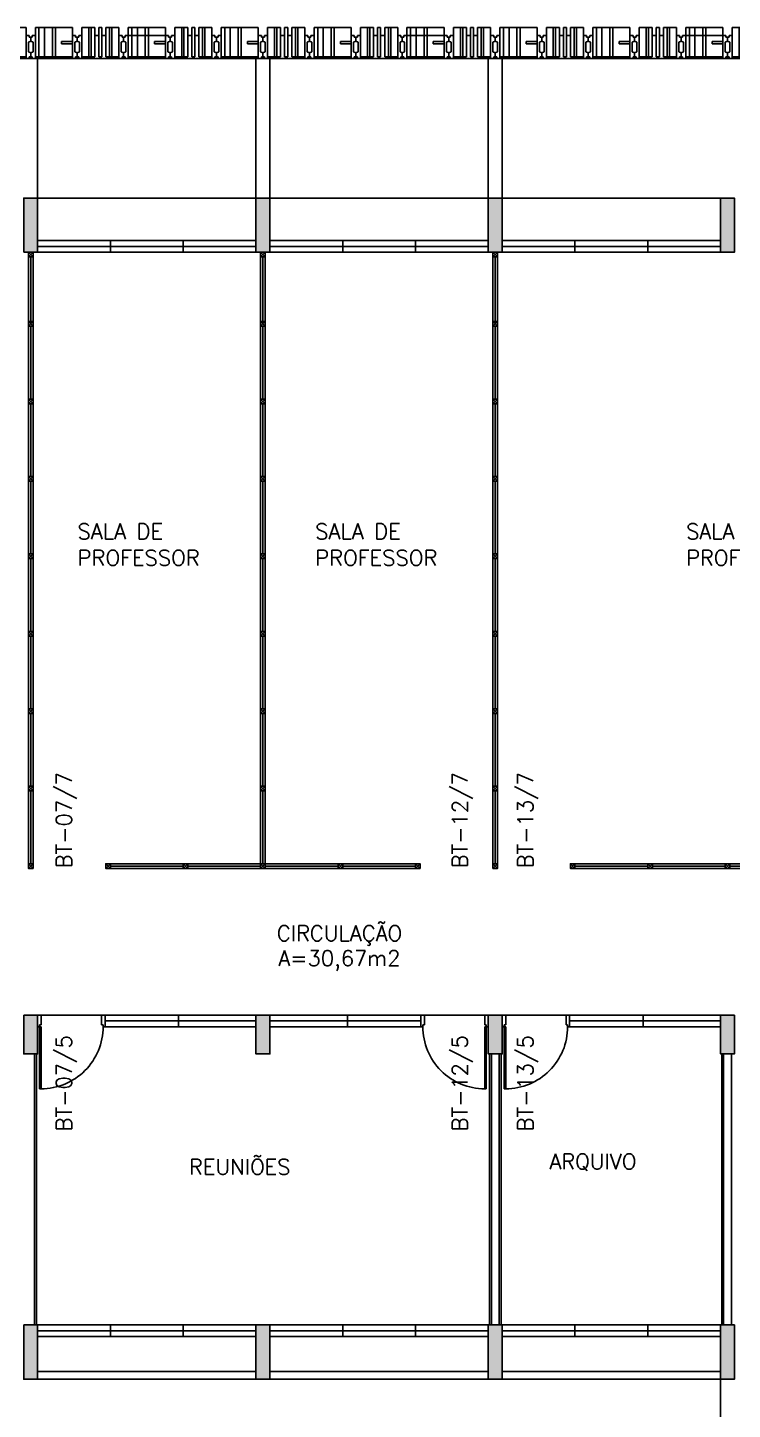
# Model space of a CAD drawing. Header units: millimetres. Extents: x 3605 to 3741, y 1123 to 1192.
# Drawn here: x 3626.16 to 3635.26, y 1164.56 to 1182.4 of the extents above; entities that cross this region are included whole.
import ezdxf

# ---------------------------------------------------------------- set-up
doc = ezdxf.new("R2010")
doc.units = ezdxf.units.MM
doc.linetypes.add('HIDDEN', pattern=[9.525, 6.35, -3.175])
for name, color, linetype in [('ar-alv', 2, 'Continuous'), ('ar-brs', 2, 'Continuous'), ('ar-cal', 2, 'Continuous'), ('ar-div', 2, 'Continuous'), ('ar-esq', 2, 'Continuous'), ('ar-estc', 1, 'Continuous'), ('ar-piso', 1, 'Continuous'), ('ar-proj', 1, 'HIDDEN'), ('ar-reboco', 2, 'Continuous'), ('brs-proj', 1, 'HIDDEN'), ('brs1', 2, 'Continuous'), ('brs2', 1, 'Continuous'), ('brs3', 1, 'Continuous'), ('brs4', 1, 'Continuous'), ('brs5', 1, 'Continuous'), ('div1', 2, 'Continuous'), ('div2', 1, 'Continuous'), ('ENDEREÇO', 2, 'Continuous'), ('esq-01', 1, 'Continuous'), ('esq-02', 1, 'Continuous'), ('estc-01', 3, 'Continuous'), ('h-estc', 3, 'Continuous'), ('ptm', 2, 'Continuous'), ('TEXTO', 2, 'Continuous'), ('ÁREA', 2, 'Continuous')]:
    doc.layers.add(name, color=color, linetype=linetype)
doc.styles.add('UNB-100', font='simplex.shx', dxfattribs={"height": 0.2})
doc.styles.add('UNB1-100', font='simplex.shx', dxfattribs={"height": 0.2})

# ---------------------------------------------------------------- blocks, each defined once
blk = doc.blocks.new('plr01-01p')
at = {"layer": 'h-estc'}
blk.add_hatch(color=3, dxfattribs=at).paths.add_polyline_path([(0.09, 0.075), (-0.09, 0.075), (-0.09, -0.625), (0.09, -0.625)])
at = {"layer": 'estc-01', "color": 3}
blk.add_lwpolyline([(-0.09, 0.075), (-0.09, -0.625), (0.09, -0.625), (0.09, 0.075)], close=True, dxfattribs=at)
blk = doc.blocks.new('esq02-01p')
at = {"layer": 'esq-01'}
for p, q in [((2.91, 0), (0.09, 0)), ((1.03, -0.075), (1.03, 0.075)), ((1.97, -0.075), (1.97, 0.075))]:
    blk.add_line(p, q, dxfattribs=at)
at = {"layer": 'esq-02'}
blk.add_lwpolyline([(2.91, -0.075), (0.09, -0.075), (0.09, 0.075), (2.91, 0.075)], close=True, dxfattribs=at)
blk = doc.blocks.new('plr02-01p')
at = {"layer": 'h-estc'}
blk.add_hatch(color=3, dxfattribs=at).paths.add_polyline_path([(0.09, 0.075), (-0.09, 0.075), (-0.09, -0.425), (0.09, -0.425)])
at = {"layer": 'estc-01', "color": 3}
blk.add_lwpolyline([(-0.09, 0.075), (-0.09, -0.425), (0.09, -0.425), (0.09, 0.075)], close=True, dxfattribs=at)
blk = doc.blocks.new('esq15-01p')
at = {"layer": 'esq-01'}
for p, q in [((2.91, 0), (0.09, 0)), ((1.03, -0.075), (1.03, 0.075)), ((1.97, -0.075), (1.97, 0.075))]:
    blk.add_line(p, q, dxfattribs=at)
at = {"layer": 'esq-02'}
blk.add_lwpolyline([(2.91, -0.075), (0.09, -0.075), (0.09, 0.075), (2.91, 0.075)], close=True, dxfattribs=at)
blk = doc.blocks.new('pm-80-01p')
at = {"layer": 'ptm'}
for p, q in [((0.105, 0.075), (0.105, 0.875)), ((0.125, 0.875), (0.105, 0.875)), ((0.125, 0.075), (0.125, 0.875)), ((0.105, 0.075), (0.08, 0.075)), ((0.08, 0.075), (0.08, -0.075)), ((0.125, 0.075), (0.105, 0.075)), ((0.105, 0.075), (0.105, 0.05)), ((0.125, 0.05), (0.105, 0.05)), ((0.125, 0.05), (0.125, -0.075)), ((0.905, 0.05), (0.905, -0.075)), ((0.905, 0.05), (0.925, 0.05)), ((0.925, 0.075), (0.95, 0.075)), ((0.925, 0.075), (0.925, 0.05)), ((0.95, 0.075), (0.95, -0.075)), ((0.08, -0.075), (0.125, -0.075)), ((0.95, -0.075), (0.905, -0.075))]:
    blk.add_line(p, q, dxfattribs=at)
at = {"layer": 'ptm', "color": 1}
blk.add_arc((0.125, 0.075), 0.8, 360, 90, dxfattribs=at)
blk = doc.blocks.new('esq16-01p')
at = {"layer": 'esq-01'}
for p, q in [((2.025, 0), (0.075, 0)), ((1.075, 0.075), (1.075, -0.075)), ((2.025, 0.075), (2.025, -0.075))]:
    blk.add_line(p, q, dxfattribs=at)
at = {"layer": 'esq-02'}
blk.add_lwpolyline([(2.025, 0.075), (0.075, 0.075), (0.075, -0.075), (2.025, -0.075)], close=True, dxfattribs=at)
at = {"rotation": 180}
blk.add_blockref('pm-80-01p', (2.975, 0), dxfattribs=at)
blk = doc.blocks.new('brs01-01p-oeste')
at = {"layer": 'brs-proj'}
for p, q in [((0.92, -0.2), (0.92, 0.175)), ((2.12, -0.2), (2.12, 0.175))]:
    blk.add_line(p, q, dxfattribs=at)
at = {"layer": 'brs1'}
for p, q in [((0, 0.05), (0.02, 0.05)), ((0, 0.05), (0, 0)), ((0, 0), (0.03, -0.013)), ((0.02, 0.075), (0.06, 0.075)), ((0.02, 0.05), (0.02, 0.075)), ((0.06, 0.075), (0.06, -0.225)), ((0.18, -0.2), (0.18, 0.175)), ((0.228, 0.175), (0.18, 0.175)), ((0.228, -0.2), (0.228, 0.175)), ((0.372, -0.2), (0.372, 0.175)), ((0.372, 0.175), (0.42, 0.175)), ((0.42, -0.2), (0.42, 0.175)), ((0.54, 0.075), (0.54, -0.225)), ((0.58, 0.075), (0.54, 0.075)), ((0.6, 0), (0.57, -0.013)), ((0.58, 0.05), (0.58, 0.075)), ((0.6, 0.05), (0.58, 0.05)), ((0.6, 0.05), (0.62, 0.05)), ((0.6, 0.05), (0.6, 0)), ((0.6, 0.05), (0.6, 0)), ((0.6, 0), (0.63, -0.013)), ((0.62, 0.075), (0.66, 0.075)), ((0.62, 0.05), (0.62, 0.075)), ((0.66, 0.075), (0.66, -0.225)), ((0.707, -0.2), (0.707, 0.175)), ((0.778, 0.175), (0.707, 0.175)), ((0.778, -0.2), (0.778, 0.175)), ((1.14, 0.075), (1.14, -0.005)), ((1.18, 0.075), (1.14, 0.075)), ((1.2, 0), (1.17, -0.013)), ((1.18, 0.05), (1.18, 0.075)), ((1.2, 0.05), (1.18, 0.05)), ((1.2, 0.05), (1.22, 0.05)), ((1.2, 0.05), (1.2, 0)), ((1.2, 0.05), (1.2, 0)), ((1.2, 0), (1.23, -0.013)), ((1.22, 0.075), (1.26, 0.075)), ((1.22, 0.05), (1.22, 0.075)), ((1.26, 0.075), (1.26, -0.225)), ((1.38, -0.2), (1.38, 0.175)), ((1.428, 0.175), (1.38, 0.175)), ((1.428, -0.2), (1.428, 0.175)), ((1.572, -0.2), (1.572, 0.175)), ((1.572, 0.175), (1.62, 0.175)), ((1.62, -0.2), (1.62, 0.175)), ((1.74, 0.075), (1.74, -0.225)), ((1.78, 0.075), (1.74, 0.075)), ((1.8, 0), (1.77, -0.013)), ((1.78, 0.05), (1.78, 0.075)), ((1.8, 0.05), (1.78, 0.05)), ((1.8, 0.05), (1.82, 0.05)), ((1.8, 0.05), (1.8, 0)), ((1.8, 0.05), (1.8, 0)), ((1.8, 0), (1.83, -0.013)), ((1.82, 0.075), (1.86, 0.075)), ((1.82, 0.05), (1.82, 0.075)), ((1.86, 0.075), (1.86, -0.225)), ((1.907, -0.2), (1.907, 0.175)), ((1.978, 0.175), (1.907, 0.175)), ((1.978, -0.2), (1.978, 0.175)), ((2.34, 0.075), (2.34, -0.005)), ((2.38, 0.075), (2.34, 0.075)), ((2.4, 0), (2.37, -0.013)), ((2.38, 0.05), (2.38, 0.075)), ((2.4, 0.05), (2.38, 0.05)), ((2.4, 0.05), (2.42, 0.05)), ((2.4, 0.05), (2.4, 0)), ((2.4, 0.05), (2.4, 0)), ((2.4, 0), (2.43, -0.013)), ((2.42, 0.075), (2.46, 0.075)), ((2.42, 0.05), (2.42, 0.075)), ((2.46, 0.075), (2.46, -0.225)), ((2.58, -0.2), (2.58, 0.175)), ((2.628, 0.175), (2.58, 0.175)), ((2.628, -0.2), (2.628, 0.175)), ((2.772, -0.2), (2.772, 0.175)), ((2.772, 0.175), (2.82, 0.175)), ((2.82, -0.2), (2.82, 0.175)), ((2.94, 0.075), (2.94, -0.225)), ((2.98, 0.075), (2.94, 0.075)), ((3, 0), (2.97, -0.013)), ((2.98, 0.05), (2.98, 0.075)), ((3, 0.05), (2.98, 0.05)), ((3, 0.05), (3, 0)), ((0, -0.15), (0.03, -0.137)), ((0, -0.2), (0, -0.15)), ((0.03, -0.137), (0.03, -0.013)), ((0.57, -0.137), (0.57, -0.013)), ((0.6, -0.15), (0.57, -0.137)), ((0.6, -0.15), (0.63, -0.137)), ((0.6, -0.2), (0.6, -0.15)), ((0.6, -0.2), (0.6, -0.15)), ((0.63, -0.137), (0.63, -0.013)), ((1.14, -0.005), (1, -0.005)), ((1, -0.005), (1, -0.035)), ((1, -0.035), (1.14, -0.035)), ((1.14, -0.035), (1.14, -0.225)), ((1.17, -0.137), (1.17, -0.013)), ((1.2, -0.15), (1.17, -0.137)), ((1.2, -0.15), (1.23, -0.137)), ((1.2, -0.2), (1.2, -0.15)), ((1.2, -0.2), (1.2, -0.15)), ((1.23, -0.137), (1.23, -0.013)), ((1.77, -0.137), (1.77, -0.013)), ((1.8, -0.15), (1.77, -0.137)), ((1.8, -0.15), (1.83, -0.137)), ((1.8, -0.2), (1.8, -0.15)), ((1.8, -0.2), (1.8, -0.15)), ((1.83, -0.137), (1.83, -0.013)), ((2.34, -0.005), (2.2, -0.005)), ((2.2, -0.005), (2.2, -0.035)), ((2.2, -0.035), (2.34, -0.035)), ((2.34, -0.035), (2.34, -0.225)), ((2.37, -0.137), (2.37, -0.013)), ((2.4, -0.15), (2.37, -0.137)), ((2.4, -0.15), (2.43, -0.137)), ((2.4, -0.2), (2.4, -0.15)), ((2.4, -0.2), (2.4, -0.15)), ((2.43, -0.137), (2.43, -0.013)), ((2.97, -0.137), (2.97, -0.013)), ((3, -0.15), (2.97, -0.137)), ((3, -0.2), (3, -0.15)), ((0, -0.2), (0.02, -0.2)), ((0.02, -0.2), (0.02, -0.225)), ((0.02, -0.225), (0.06, -0.225)), ((0.228, -0.2), (0.18, -0.2)), ((0.372, -0.2), (0.42, -0.2)), ((0.58, -0.225), (0.54, -0.225)), ((0.58, -0.2), (0.58, -0.225)), ((0.6, -0.2), (0.58, -0.2)), ((0.6, -0.2), (0.62, -0.2)), ((0.62, -0.2), (0.62, -0.225)), ((0.62, -0.225), (0.66, -0.225)), ((1.18, -0.225), (1.14, -0.225)), ((1.18, -0.2), (1.18, -0.225)), ((1.2, -0.2), (1.18, -0.2)), ((1.2, -0.2), (1.22, -0.2)), ((1.22, -0.2), (1.22, -0.225)), ((1.22, -0.225), (1.26, -0.225)), ((1.428, -0.2), (1.38, -0.2)), ((1.572, -0.2), (1.62, -0.2)), ((1.78, -0.225), (1.74, -0.225)), ((1.78, -0.2), (1.78, -0.225)), ((1.8, -0.2), (1.78, -0.2)), ((1.8, -0.2), (1.82, -0.2)), ((1.82, -0.2), (1.82, -0.225)), ((1.82, -0.225), (1.86, -0.225)), ((1.978, -0.2), (1.907, -0.2)), ((2.38, -0.225), (2.34, -0.225)), ((2.38, -0.2), (2.38, -0.225)), ((2.4, -0.2), (2.38, -0.2)), ((2.4, -0.2), (2.42, -0.2)), ((2.42, -0.2), (2.42, -0.225)), ((2.42, -0.225), (2.46, -0.225)), ((2.628, -0.2), (2.58, -0.2)), ((2.772, -0.2), (2.82, -0.2)), ((2.98, -0.225), (2.94, -0.225)), ((2.98, -0.2), (2.98, -0.225)), ((3, -0.2), (2.98, -0.2))]:
    blk.add_line(p, q, dxfattribs=at)
at = {"layer": 'brs2'}
for p, q in [((0.228, 0.075), (0.28, 0.075)), ((0.372, 0.075), (0.32, 0.075)), ((1.428, 0.075), (1.48, 0.075)), ((1.572, 0.075), (1.52, 0.075)), ((2.628, 0.075), (2.68, 0.075)), ((2.772, 0.075), (2.72, 0.075)), ((0.54, -0.225), (0.06, -0.225)), ((1.14, -0.225), (0.66, -0.225)), ((1.74, -0.225), (1.26, -0.225)), ((2.34, -0.225), (1.86, -0.225)), ((2.94, -0.225), (2.46, -0.225))]:
    blk.add_line(p, q, dxfattribs=at)
at = {"layer": 'brs3'}
for p, q in [((0.15, 0.175), (0.18, 0.175)), ((0.45, 0.175), (0.42, 0.175)), ((1.35, 0.175), (1.38, 0.175)), ((1.65, 0.175), (1.62, 0.175)), ((2.55, 0.175), (2.58, 0.175)), ((2.85, 0.175), (2.82, 0.175)), ((0.15, -0.2), (0.18, -0.2)), ((0.45, -0.2), (0.42, -0.2)), ((0.778, -0.2), (0.707, -0.2)), ((1.35, -0.2), (1.38, -0.2)), ((1.65, -0.2), (1.62, -0.2)), ((2.55, -0.2), (2.58, -0.2)), ((2.85, -0.2), (2.82, -0.2))]:
    blk.add_line(p, q, dxfattribs=at)
at = {"layer": 'brs4'}
for p, q in [((0.06, 0.075), (0.06, 0.175)), ((0.15, 0.175), (0.06, 0.175)), ((0.15, 0.175), (0.15, -0.2)), ((0.28, 0.175), (0.28, -0.2)), ((0.32, 0.175), (0.28, 0.175)), ((0.32, 0.175), (0.32, -0.2)), ((0.45, 0.175), (0.54, 0.175)), ((0.45, 0.175), (0.45, -0.2)), ((0.54, 0.075), (0.54, 0.175)), ((0.66, 0.075), (0.66, 0.175)), ((0.707, 0.175), (0.66, 0.175)), ((0.88, 0.175), (0.778, 0.175)), ((0.88, 0.175), (1.14, 0.175)), ((0.88, -0.2), (0.88, 0.175)), ((1.14, 0.075), (1.14, 0.175)), ((1.26, 0.075), (1.26, 0.175)), ((1.35, 0.175), (1.26, 0.175)), ((1.35, 0.175), (1.35, -0.2)), ((1.48, 0.175), (1.48, -0.2)), ((1.52, 0.175), (1.48, 0.175)), ((1.52, 0.175), (1.52, -0.2)), ((1.65, 0.175), (1.74, 0.175)), ((1.65, 0.175), (1.65, -0.2)), ((1.74, 0.075), (1.74, 0.175)), ((1.86, 0.075), (1.86, 0.175)), ((1.907, 0.175), (1.86, 0.175)), ((2.08, 0.175), (1.978, 0.175)), ((2.08, 0.175), (2.34, 0.175)), ((2.08, -0.2), (2.08, 0.175)), ((2.34, 0.075), (2.34, 0.175)), ((2.46, 0.075), (2.46, 0.175)), ((2.55, 0.175), (2.46, 0.175)), ((2.55, 0.175), (2.55, -0.2)), ((2.68, 0.175), (2.68, -0.2)), ((2.72, 0.175), (2.68, 0.175)), ((2.72, 0.175), (2.72, -0.2)), ((2.85, 0.175), (2.94, 0.175)), ((2.85, 0.175), (2.85, -0.2)), ((2.94, 0.075), (2.94, 0.175)), ((0.15, -0.2), (0.06, -0.2)), ((0.32, -0.2), (0.28, -0.2)), ((0.45, -0.2), (0.54, -0.2)), ((0.707, -0.2), (0.66, -0.2)), ((0.778, -0.2), (0.88, -0.2)), ((1.14, -0.2), (0.88, -0.2)), ((1.35, -0.2), (1.26, -0.2)), ((1.52, -0.2), (1.48, -0.2)), ((1.65, -0.2), (1.74, -0.2)), ((1.907, -0.2), (1.86, -0.2)), ((1.978, -0.2), (2.08, -0.2)), ((2.34, -0.2), (2.08, -0.2)), ((2.55, -0.2), (2.46, -0.2)), ((2.72, -0.2), (2.68, -0.2)), ((2.85, -0.2), (2.94, -0.2))]:
    blk.add_line(p, q, dxfattribs=at)
at = {"layer": 'brs5'}
for p, q in [((1.14, -0.035), (1.14, -0.005)), ((2.34, -0.035), (2.34, -0.005))]:
    blk.add_line(p, q, dxfattribs=at)
blk = doc.blocks.new('BRS01-01C-')
at = {"layer": 'brs-proj'}
for p, q in [((-0.075, 0.54), (-0.075, 0.06)), ((0.2, 0.28), (-0.175, 0.28))]:
    blk.add_line(p, q, dxfattribs=at)
at = {"layer": 'brs1'}
for p, q in [((-0.075, 0.58), (-0.075, 0.54)), ((-0.05, 0.58), (-0.075, 0.58)), ((-0.075, 0.54), (0.225, 0.54)), ((-0.05, 0.6), (-0.05, 0.58)), ((-0.05, 0.6), (0, 0.6)), ((0, 0.6), (0.013, 0.57)), ((0.137, 0.57), (0.013, 0.57)), ((0.15, 0.6), (0.137, 0.57)), ((0.2, 0.6), (0.15, 0.6)), ((0.2, 0.6), (0.2, 0.58)), ((0.2, 0.58), (0.225, 0.58)), ((0.225, 0.58), (0.225, 0.54)), ((-0.075, 0.06), (0.005, 0.06)), ((-0.075, 0.02), (-0.075, 0.06)), ((-0.05, 0.02), (-0.075, 0.02)), ((-0.05, 0), (-0.05, 0.02)), ((-0.05, 0), (0, 0)), ((0, 0), (0.013, 0.03)), ((0.137, 0.03), (0.013, 0.03)), ((0.035, 0.06), (0.225, 0.06)), ((0.15, 0), (0.137, 0.03)), ((0.2, 0), (0.15, 0)), ((0.2, 0.02), (0.225, 0.02)), ((0.2, 0), (0.2, 0.02)), ((0.225, 0.02), (0.225, 0.06))]:
    blk.add_line(p, q, dxfattribs=at)
at = {"layer": 'brs2'}
blk.add_line((0.225, 0.06), (0.225, 0.54), dxfattribs=at)
at = {"layer": 'brs3'}
for p, q in [((0.2, 0.493), (-0.175, 0.493)), ((-0.175, 0.422), (-0.175, 0.493)), ((0.2, 0.422), (-0.175, 0.422)), ((0.2, 0.422), (0.2, 0.493)), ((0.005, 0.06), (0.005, 0.2)), ((0.005, 0.2), (0.035, 0.2)), ((0.035, 0.2), (0.035, 0.06))]:
    blk.add_line(p, q, dxfattribs=at)
at = {"layer": 'brs4'}
for p, q in [((-0.075, 0.54), (-0.175, 0.54)), ((-0.175, 0.493), (-0.175, 0.54)), ((0.2, 0.493), (0.2, 0.54)), ((-0.175, 0.32), (-0.175, 0.06)), ((0.2, 0.32), (-0.175, 0.32)), ((0.2, 0.06), (0.2, 0.32)), ((-0.075, 0.06), (-0.175, 0.06))]:
    blk.add_line(p, q, dxfattribs=at)
at = {"layer": 'brs4', "color": 2}
for p, q in [((-0.175, 0.32), (-0.175, 0.422)), ((0.2, 0.422), (0.2, 0.32))]:
    blk.add_line(p, q, dxfattribs=at)
at = {"layer": 'brs5'}
blk.add_line((-0.075, 0.06), (-0.075, 0.54), dxfattribs=at)
at = {"layer": 'brs5', "color": 1}
blk.add_line((0.035, 0.06), (0.005, 0.06), dxfattribs=at)
blk = doc.blocks.new('div-05p')
at = {"layer": 'div1'}
for p, q in [((0.03, 0.03), (0.97, 0.03)), ((0.03, -0.03), (0.97, -0.03))]:
    blk.add_line(p, q, dxfattribs=at)
for points in [[(0.03, -0.03), (-0.03, -0.03), (-0.03, 0.03), (0.03, 0.03)], [(0.97, -0.03), (1.03, -0.03), (1.03, 0.03), (0.97, 0.03)]]:
    blk.add_lwpolyline(points, close=True, dxfattribs=at)
at = {"layer": 'div2'}
for p, q in [((-0.03, -0.03), (0.03, 0.03)), ((-0.03, 0.03), (0.03, -0.03)), ((0.97, 0), (0.03, 0)), ((1.03, 0.03), (0.97, -0.03)), ((1.03, -0.03), (0.97, 0.03))]:
    blk.add_line(p, q, dxfattribs=at)
blk = doc.blocks.new('div-03p')
at = {"layer": 'div1'}
for p, q in [((0.03, 0.03), (0.895, 0.03)), ((0.03, -0.03), (0.895, -0.03))]:
    blk.add_line(p, q, dxfattribs=at)
blk.add_lwpolyline([(0.03, -0.03), (-0.03, -0.03), (-0.03, 0.03), (0.03, 0.03)], close=True, dxfattribs=at)
at = {"layer": 'div2'}
for p, q in [((-0.03, -0.03), (0.03, 0.03)), ((-0.03, 0.03), (0.03, -0.03)), ((0.895, 0), (0.03, 0))]:
    blk.add_line(p, q, dxfattribs=at)

msp = doc.modelspace()

# ---------------------------------------------------------------- linework, layer by layer
at = {"layer": 'ar-alv'}
for p, q in [((3626.249, 1165.651), (3626.249, 1169.151)), ((3632.149, 1165.651), (3632.149, 1169.151)), ((3632.249, 1165.651), (3632.249, 1169.151)), ((3635.149, 1165.651), (3635.149, 1169.151)), ((3635.249, 1165.651), (3635.249, 1169.151))]:
    msp.add_line(p, q, dxfattribs=at)
at = {"layer": 'ar-cal'}
msp.add_line((3635.109, 1164.951), (3635.109, 1161.201), dxfattribs=at)
at = {"layer": 'ar-piso'}
for p, q in [((3644.109, 1182.001), (3620.199, 1182.001)), ((3626.289, 1180.201), (3626.289, 1182.001)), ((3629.109, 1180.201), (3629.109, 1182.001)), ((3629.289, 1180.201), (3629.289, 1182.001)), ((3632.109, 1180.201), (3632.109, 1182.001)), ((3632.289, 1180.201), (3632.289, 1182.001)), ((3626.274, 1180.201), (3629.124, 1180.201)), ((3629.274, 1180.201), (3632.124, 1180.201)), ((3632.274, 1180.201), (3635.124, 1180.201)), ((3626.289, 1165.051), (3629.109, 1165.051)), ((3626.289, 1164.951), (3629.109, 1164.951)), ((3629.289, 1165.051), (3632.109, 1165.051)), ((3629.289, 1164.951), (3632.109, 1164.951)), ((3632.289, 1165.051), (3635.109, 1165.051)), ((3632.289, 1164.951), (3635.109, 1164.951))]:
    msp.add_line(p, q, dxfattribs=at)
at = {"layer": 'ar-proj'}
for p, q in [((3626.334, 1169.651), (3627.114, 1169.651)), ((3631.284, 1169.651), (3632.064, 1169.651)), ((3632.334, 1169.651), (3633.114, 1169.651))]:
    msp.add_line(p, q, dxfattribs=at)
at = {"layer": 'ar-reboco'}
for p, q in [((3626.274, 1165.651), (3626.274, 1169.151)), ((3632.124, 1165.651), (3632.124, 1169.151)), ((3632.274, 1165.651), (3632.274, 1169.151)), ((3635.124, 1165.651), (3635.124, 1169.151))]:
    msp.add_line(p, q, dxfattribs=at)

# ---------------------------------------------------------------- block references
at = {"layer": 'ar-brs'}
for p in [(3624.399, 1182.226), (3627.999, 1182.226), (3631.599, 1182.226), (3635.199, 1182.226)]:
    msp.add_blockref('brs01-01p-oeste', p, dxfattribs=at)
at = {"layer": 'ar-brs', "xscale": -1}
for p, rotation in [((3627.999, 1182.226), 89.99999999999825), ((3631.599, 1182.226), 89.99999999999865), ((3635.199, 1182.226), 90)]:
    msp.add_blockref('BRS01-01C-', p, dxfattribs=dict(at, rotation=rotation))
at = {"layer": 'ar-div'}
for name, p, rotation in [('div-03p', (3626.199, 1179.471), 269.9999999999999), ('div-03p', (3632.199, 1179.471), 269.9999999999999), ('div-05p', (3629.199, 1178.576), 270), ('div-05p', (3629.199, 1177.576), 270), ('div-05p', (3629.199, 1176.576), 270), ('div-05p', (3629.199, 1175.576), 270), ('div-05p', (3629.199, 1174.576), 270), ('div-05p', (3629.199, 1173.576), 270), ('div-05p', (3629.199, 1172.576), 270)]:
    msp.add_blockref(name, p, dxfattribs=dict(at, rotation=rotation))
at = {"layer": 'ar-div', "xscale": -1}
for name, p, rotation in [('div-03p', (3629.199, 1179.471), 90), ('div-05p', (3626.199, 1178.576), 89.99999999999993), ('div-05p', (3632.199, 1178.576), 89.99999999999993), ('div-05p', (3626.199, 1177.576), 89.99999999999993), ('div-05p', (3632.199, 1177.576), 89.99999999999993), ('div-05p', (3626.199, 1176.576), 89.99999999999993), ('div-05p', (3632.199, 1176.576), 89.99999999999993), ('div-05p', (3626.199, 1175.576), 89.99999999999993), ('div-05p', (3632.199, 1175.576), 89.99999999999993), ('div-05p', (3626.199, 1174.576), 89.99999999999993), ('div-05p', (3632.199, 1174.576), 89.99999999999993), ('div-05p', (3626.199, 1173.576), 89.99999999999993), ('div-05p', (3632.199, 1173.576), 89.99999999999993), ('div-05p', (3626.199, 1172.576), 89.99999999999993), ('div-05p', (3632.199, 1172.576), 89.99999999999993), ('div-05p', (3630.199, 1171.576), 359.9999999999996), ('div-05p', (3631.199, 1171.576), 359.9999999999996)]:
    msp.add_blockref(name, p, dxfattribs=dict(at, rotation=rotation))
at = {"layer": 'ar-div'}
for p in [(3627.199, 1171.576), (3628.199, 1171.576), (3633.199, 1171.576), (3634.199, 1171.576), (3635.199, 1171.576)]:
    msp.add_blockref('div-05p', p, dxfattribs=at)
at = {"layer": 'ar-esq'}
for name, p in [('esq02-01p', (3626.199, 1179.576)), ('esq02-01p', (3629.199, 1179.576)), ('esq02-01p', (3632.199, 1179.576)), ('esq16-01p', (3629.214, 1169.576)), ('esq15-01p', (3626.199, 1165.576)), ('esq15-01p', (3629.199, 1165.576)), ('esq15-01p', (3632.199, 1165.576))]:
    msp.add_blockref(name, p, dxfattribs=at)
at = {"layer": 'ar-esq', "xscale": -1}
for p in [(3629.184, 1169.576), (3635.184, 1169.576)]:
    msp.add_blockref('esq16-01p', p, dxfattribs=at)
at = {"layer": 'ar-estc', "xscale": -1, "rotation": 180}
for p in [(3626.199, 1179.576), (3629.199, 1179.576), (3632.199, 1179.576), (3635.199, 1179.576)]:
    msp.add_blockref('plr01-01p', p, dxfattribs=at)
at = {"layer": 'ar-estc'}
for name, p in [('plr02-01p', (3626.199, 1169.576)), ('plr01-01p', (3626.199, 1165.576)), ('plr01-01p', (3629.199, 1165.576)), ('plr01-01p', (3632.199, 1165.576)), ('plr01-01p', (3635.199, 1165.576))]:
    msp.add_blockref(name, p, dxfattribs=at)
at = {"layer": 'ar-estc', "xscale": -1}
for p in [(3629.199, 1169.576), (3632.199, 1169.576), (3635.199, 1169.576)]:
    msp.add_blockref('plr02-01p', p, dxfattribs=at)

# ---------------------------------------------------------------- texts
at = {"layer": 'ENDEREÇO', "style": 'UNB-100'}
for s, p in [('BT-07/7', (3626.729, 1171.547)), ('BT-12/7', (3631.841, 1171.547)), ('BT-13/7', (3632.688, 1171.547)), ('BT-07/5', (3626.729, 1168.15)), ('BT-12/5', (3631.841, 1168.15)), ('BT-13/5', (3632.688, 1168.15))]:
    msp.add_text(s, height=0.2, rotation=90, dxfattribs=at).set_placement(p)
at = {"layer": 'TEXTO', "style": 'UNB1-100'}
for s, p in [('SALA DE', (3626.805, 1175.797)), ('SALA DE', (3629.874, 1175.797)), ('SALA DE', (3634.664, 1175.797)), ('PROFESSOR', (3626.805, 1175.456)), ('PROFESSOR', (3629.874, 1175.456)), ('PROFESSOR', (3634.664, 1175.456)), ('CIRCULAÇÃO', (3629.378, 1170.608)), ('REUNIÕES', (3628.244, 1167.592)), ('ARQUIVO', (3632.899, 1167.662))]:
    msp.add_text(s, height=0.2, dxfattribs=at).set_placement(p)
at = {"layer": 'ÁREA', "style": 'UNB1-100'}
msp.add_text('A=30,67m2', height=0.2, dxfattribs=at).set_placement((3629.398, 1170.286))

doc.saveas('drawing.dxf')
